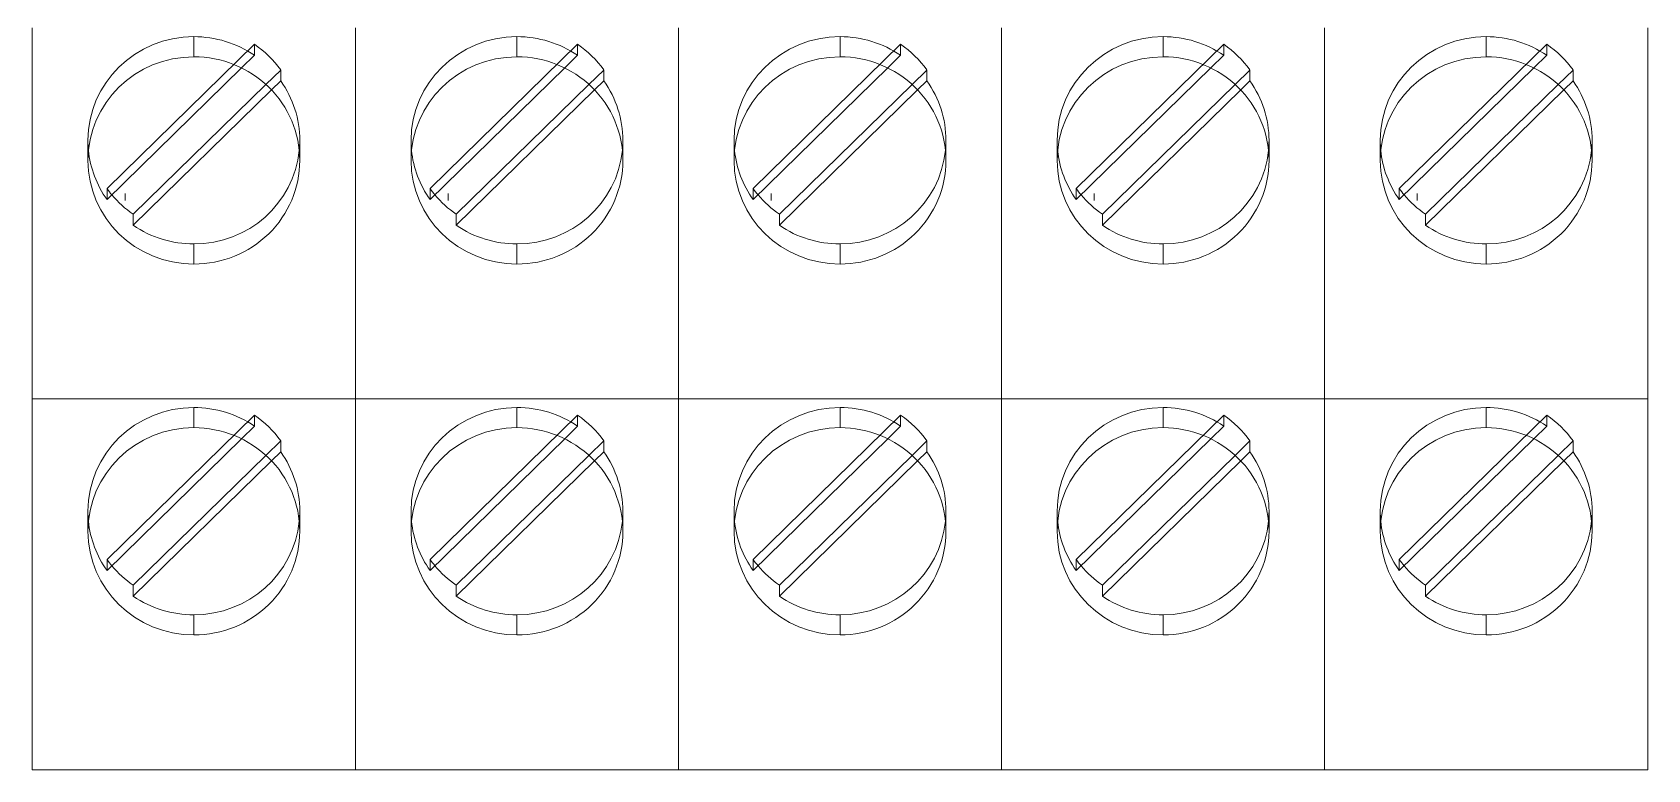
# Model space of a CAD drawing. Header units: millimetres. Extents: x 4137 to 6698, y 1400 to 3585.
# Drawn here: x 6271.55 to 6302.05, y 2748.77 to 2762.69 of the extents above; entities that cross this region are included whole.
import ezdxf

# ---------------------------------------------------------------- set-up
doc = ezdxf.new("R2010")
doc.units = ezdxf.units.MM
doc.layers.add('000-PI-ORMAR', color=2, linetype='Continuous')

msp = doc.modelspace()

# ---------------------------------------------------------------- linework, layer by layer
at = {"layer": '000-PI-ORMAR', "color": 0, "linetype": 'ByBlock', "lineweight": 0}
for p, q in [((6271.548, 2762.224), (6271.548, 2762.768)), ((6271.548, 2762.224), (6271.548, 2762.768)), ((6277.648, 2762.224), (6277.648, 2762.768)), ((6277.648, 2762.224), (6277.648, 2762.768)), ((6277.648, 2762.224), (6277.648, 2762.768)), ((6277.648, 2762.224), (6277.648, 2762.768)), ((6283.748, 2762.224), (6283.748, 2762.768)), ((6283.748, 2762.224), (6283.748, 2762.768)), ((6283.748, 2762.224), (6283.748, 2762.768)), ((6283.748, 2762.224), (6283.748, 2762.768)), ((6289.848, 2762.224), (6289.848, 2762.768)), ((6289.848, 2762.224), (6289.848, 2762.768)), ((6289.848, 2762.224), (6289.848, 2762.768)), ((6289.848, 2762.224), (6289.848, 2762.768)), ((6295.948, 2762.224), (6295.948, 2762.768)), ((6295.948, 2762.224), (6295.948, 2762.768)), ((6295.948, 2762.224), (6295.948, 2762.768)), ((6295.948, 2762.224), (6295.948, 2762.768)), ((6302.048, 2762.224), (6302.048, 2762.768)), ((6302.048, 2762.224), (6302.048, 2762.768)), ((6272.958, 2759.735), (6275.743, 2762.459)), ((6274.598, 2762.603), (6274.598, 2762.224)), ((6275.743, 2762.459), (6275.743, 2762.251)), ((6279.058, 2759.735), (6281.843, 2762.459)), ((6280.698, 2762.603), (6280.698, 2762.224)), ((6281.843, 2762.459), (6281.843, 2762.251)), ((6285.158, 2759.735), (6287.943, 2762.459)), ((6286.798, 2762.603), (6286.798, 2762.224)), ((6287.943, 2762.459), (6287.943, 2762.251)), ((6291.258, 2759.735), (6294.043, 2762.459)), ((6292.898, 2762.603), (6292.898, 2762.224)), ((6294.043, 2762.459), (6294.043, 2762.251)), ((6297.358, 2759.735), (6300.143, 2762.459)), ((6298.998, 2762.603), (6298.998, 2762.224)), ((6300.143, 2762.459), (6300.143, 2762.251)), ((6271.548, 2755.768), (6271.548, 2762.224)), ((6271.548, 2755.768), (6271.548, 2762.224)), ((6275.5, 2762.013), (6275.743, 2762.251)), ((6277.648, 2755.768), (6277.648, 2762.224)), ((6277.648, 2755.768), (6277.648, 2762.224)), ((6277.648, 2755.768), (6277.648, 2762.224)), ((6277.648, 2755.768), (6277.648, 2762.224)), ((6281.6, 2762.013), (6281.843, 2762.251)), ((6283.748, 2755.768), (6283.748, 2762.224)), ((6283.748, 2755.768), (6283.748, 2762.224)), ((6283.748, 2755.768), (6283.748, 2762.224)), ((6283.748, 2755.768), (6283.748, 2762.224)), ((6287.7, 2762.013), (6287.943, 2762.251)), ((6289.848, 2755.768), (6289.848, 2762.224)), ((6289.848, 2755.768), (6289.848, 2762.224)), ((6289.848, 2755.768), (6289.848, 2762.224)), ((6289.848, 2755.768), (6289.848, 2762.224)), ((6293.8, 2762.013), (6294.043, 2762.251)), ((6295.948, 2755.768), (6295.948, 2762.224)), ((6295.948, 2755.768), (6295.948, 2762.224)), ((6295.948, 2755.768), (6295.948, 2762.224)), ((6295.948, 2755.768), (6295.948, 2762.224)), ((6299.9, 2762.013), (6300.143, 2762.251)), ((6302.048, 2755.768), (6302.048, 2762.224)), ((6302.048, 2755.768), (6302.048, 2762.224)), ((6272.958, 2759.527), (6275.5, 2762.013)), ((6276.238, 2761.974), (6275.958, 2761.701)), ((6276.238, 2761.974), (6276.238, 2761.767)), ((6279.058, 2759.527), (6281.6, 2762.013)), ((6282.338, 2761.974), (6282.058, 2761.701)), ((6282.338, 2761.974), (6282.338, 2761.767)), ((6285.158, 2759.527), (6287.7, 2762.013)), ((6288.438, 2761.974), (6288.158, 2761.701)), ((6288.438, 2761.974), (6288.438, 2761.767)), ((6291.258, 2759.527), (6293.8, 2762.013)), ((6294.538, 2761.974), (6294.258, 2761.701)), ((6294.538, 2761.974), (6294.538, 2761.767)), ((6297.358, 2759.527), (6299.9, 2762.013)), ((6300.638, 2761.974), (6300.358, 2761.701)), ((6300.638, 2761.974), (6300.638, 2761.767)), ((6275.958, 2761.701), (6273.453, 2759.251)), ((6276.064, 2761.597), (6273.453, 2759.043)), ((6276.238, 2761.767), (6276.064, 2761.597)), ((6282.058, 2761.701), (6279.553, 2759.251)), ((6282.164, 2761.597), (6279.553, 2759.043)), ((6282.338, 2761.767), (6282.164, 2761.597)), ((6288.158, 2761.701), (6285.653, 2759.251)), ((6288.264, 2761.597), (6285.653, 2759.043)), ((6288.438, 2761.767), (6288.264, 2761.597)), ((6294.258, 2761.701), (6291.753, 2759.251)), ((6294.364, 2761.597), (6291.753, 2759.043)), ((6294.538, 2761.767), (6294.364, 2761.597)), ((6300.358, 2761.701), (6297.853, 2759.251)), ((6300.464, 2761.597), (6297.853, 2759.043)), ((6300.638, 2761.767), (6300.464, 2761.597)), ((6272.598, 2760.267), (6272.598, 2760.647)), ((6276.598, 2760.267), (6276.598, 2760.647)), ((6278.698, 2760.267), (6278.698, 2760.647)), ((6282.698, 2760.267), (6282.698, 2760.647)), ((6284.798, 2760.267), (6284.798, 2760.647)), ((6288.798, 2760.267), (6288.798, 2760.647)), ((6290.898, 2760.267), (6290.898, 2760.647)), ((6294.898, 2760.267), (6294.898, 2760.647)), ((6296.998, 2760.267), (6296.998, 2760.647)), ((6300.998, 2760.267), (6300.998, 2760.647)), ((6272.958, 2759.735), (6272.958, 2759.527)), ((6273.298, 2759.514), (6273.298, 2759.642)), ((6279.058, 2759.735), (6279.058, 2759.527)), ((6279.398, 2759.514), (6279.398, 2759.642)), ((6285.158, 2759.735), (6285.158, 2759.527)), ((6285.498, 2759.514), (6285.498, 2759.642)), ((6291.258, 2759.735), (6291.258, 2759.527)), ((6291.598, 2759.514), (6291.598, 2759.642)), ((6297.358, 2759.735), (6297.358, 2759.527)), ((6297.698, 2759.514), (6297.698, 2759.642)), ((6273.453, 2759.251), (6273.453, 2759.043)), ((6279.553, 2759.251), (6279.553, 2759.043)), ((6285.653, 2759.251), (6285.653, 2759.043)), ((6291.753, 2759.251), (6291.753, 2759.043)), ((6297.853, 2759.251), (6297.853, 2759.043)), ((6274.598, 2758.69), (6274.598, 2758.311)), ((6280.698, 2758.69), (6280.698, 2758.311)), ((6286.798, 2758.69), (6286.798, 2758.311)), ((6292.898, 2758.69), (6292.898, 2758.311)), ((6298.998, 2758.69), (6298.998, 2758.311)), ((6277.648, 2755.768), (6277.648, 2757.783)), ((6277.648, 2755.768), (6277.648, 2757.783)), ((6283.748, 2755.768), (6283.748, 2757.783)), ((6283.748, 2755.768), (6283.748, 2757.783)), ((6289.848, 2755.768), (6289.848, 2757.783)), ((6289.848, 2755.768), (6289.848, 2757.783)), ((6295.948, 2755.768), (6295.948, 2757.783)), ((6295.948, 2755.768), (6295.948, 2757.783)), ((6302.048, 2755.768), (6302.048, 2757.783)), ((6302.048, 2755.768), (6302.048, 2757.783)), ((6271.548, 2755.224), (6271.548, 2755.768)), ((6271.548, 2755.768), (6271.548, 2755.768)), ((6277.648, 2755.768), (6271.548, 2755.768)), ((6271.548, 2755.224), (6271.548, 2755.768)), ((6271.548, 2755.768), (6271.548, 2755.768)), ((6277.648, 2755.768), (6277.648, 2755.768)), ((6277.648, 2755.224), (6277.648, 2755.768)), ((6277.648, 2755.768), (6277.648, 2755.768)), ((6277.648, 2755.224), (6277.648, 2755.768)), ((6277.648, 2755.224), (6277.648, 2755.768)), ((6277.648, 2755.768), (6277.648, 2755.768)), ((6283.748, 2755.768), (6277.648, 2755.768)), ((6277.648, 2755.224), (6277.648, 2755.768)), ((6277.648, 2755.768), (6277.648, 2755.768)), ((6283.748, 2755.768), (6283.748, 2755.768)), ((6283.748, 2755.224), (6283.748, 2755.768)), ((6283.748, 2755.768), (6283.748, 2755.768)), ((6283.748, 2755.224), (6283.748, 2755.768)), ((6283.748, 2755.224), (6283.748, 2755.768)), ((6283.748, 2755.768), (6283.748, 2755.768)), ((6289.848, 2755.768), (6283.748, 2755.768)), ((6283.748, 2755.224), (6283.748, 2755.768)), ((6283.748, 2755.768), (6283.748, 2755.768)), ((6289.848, 2755.768), (6289.848, 2755.768)), ((6289.848, 2755.224), (6289.848, 2755.768)), ((6289.848, 2755.768), (6289.848, 2755.768)), ((6289.848, 2755.224), (6289.848, 2755.768)), ((6289.848, 2755.224), (6289.848, 2755.768)), ((6289.848, 2755.768), (6289.848, 2755.768)), ((6295.948, 2755.768), (6289.848, 2755.768)), ((6289.848, 2755.224), (6289.848, 2755.768)), ((6289.848, 2755.768), (6289.848, 2755.768)), ((6295.948, 2755.768), (6295.948, 2755.768)), ((6295.948, 2755.224), (6295.948, 2755.768)), ((6295.948, 2755.768), (6295.948, 2755.768)), ((6295.948, 2755.224), (6295.948, 2755.768)), ((6295.948, 2755.224), (6295.948, 2755.768)), ((6295.948, 2755.768), (6295.948, 2755.768)), ((6302.048, 2755.768), (6295.948, 2755.768)), ((6295.948, 2755.224), (6295.948, 2755.768)), ((6295.948, 2755.768), (6295.948, 2755.768)), ((6302.048, 2755.768), (6302.048, 2755.768)), ((6302.048, 2755.224), (6302.048, 2755.768)), ((6302.048, 2755.768), (6302.048, 2755.768)), ((6302.048, 2755.224), (6302.048, 2755.768)), ((6272.958, 2752.735), (6275.743, 2755.459)), ((6274.598, 2755.224), (6274.598, 2755.603)), ((6275.743, 2755.251), (6275.743, 2755.459)), ((6279.058, 2752.735), (6281.843, 2755.459)), ((6280.698, 2755.224), (6280.698, 2755.603)), ((6281.843, 2755.251), (6281.843, 2755.459)), ((6285.158, 2752.735), (6287.943, 2755.459)), ((6286.798, 2755.224), (6286.798, 2755.603)), ((6287.943, 2755.251), (6287.943, 2755.459)), ((6291.258, 2752.735), (6294.043, 2755.459)), ((6292.898, 2755.224), (6292.898, 2755.603)), ((6294.043, 2755.251), (6294.043, 2755.459)), ((6297.358, 2752.735), (6300.143, 2755.459)), ((6298.998, 2755.224), (6298.998, 2755.603)), ((6300.143, 2755.251), (6300.143, 2755.459)), ((6271.548, 2748.768), (6271.548, 2755.224)), ((6271.548, 2748.768), (6271.548, 2755.224)), ((6275.743, 2755.251), (6275.5, 2755.013)), ((6277.648, 2748.768), (6277.648, 2755.224)), ((6277.648, 2748.768), (6277.648, 2755.224)), ((6277.648, 2748.768), (6277.648, 2755.224)), ((6277.648, 2748.768), (6277.648, 2755.224)), ((6281.843, 2755.251), (6281.6, 2755.013)), ((6283.748, 2748.768), (6283.748, 2755.224)), ((6283.748, 2748.768), (6283.748, 2755.224)), ((6283.748, 2748.768), (6283.748, 2755.224)), ((6283.748, 2748.768), (6283.748, 2755.224)), ((6287.943, 2755.251), (6287.7, 2755.013)), ((6289.848, 2748.768), (6289.848, 2755.224)), ((6289.848, 2748.768), (6289.848, 2755.224)), ((6289.848, 2748.768), (6289.848, 2755.224)), ((6289.848, 2748.768), (6289.848, 2755.224)), ((6294.043, 2755.251), (6293.8, 2755.013)), ((6295.948, 2748.768), (6295.948, 2755.224)), ((6295.948, 2748.768), (6295.948, 2755.224)), ((6295.948, 2748.768), (6295.948, 2755.224)), ((6295.948, 2748.768), (6295.948, 2755.224)), ((6300.143, 2755.251), (6299.9, 2755.013)), ((6302.048, 2748.768), (6302.048, 2755.224)), ((6302.048, 2748.768), (6302.048, 2755.224)), ((6275.5, 2755.013), (6272.958, 2752.527)), ((6276.238, 2754.974), (6275.958, 2754.701)), ((6276.064, 2754.597), (6276.238, 2754.767)), ((6276.238, 2754.767), (6276.238, 2754.974)), ((6281.6, 2755.013), (6279.058, 2752.527)), ((6282.338, 2754.974), (6282.058, 2754.701)), ((6282.164, 2754.597), (6282.338, 2754.767)), ((6282.338, 2754.767), (6282.338, 2754.974)), ((6287.7, 2755.013), (6285.158, 2752.527)), ((6288.438, 2754.974), (6288.158, 2754.701)), ((6288.264, 2754.597), (6288.438, 2754.767)), ((6288.438, 2754.767), (6288.438, 2754.974)), ((6293.8, 2755.013), (6291.258, 2752.527)), ((6294.538, 2754.974), (6294.258, 2754.701)), ((6294.364, 2754.597), (6294.538, 2754.767)), ((6294.538, 2754.767), (6294.538, 2754.974)), ((6299.9, 2755.013), (6297.358, 2752.527)), ((6300.638, 2754.974), (6300.358, 2754.701)), ((6300.464, 2754.597), (6300.638, 2754.767)), ((6300.638, 2754.767), (6300.638, 2754.974)), ((6275.958, 2754.701), (6273.453, 2752.251)), ((6273.453, 2752.043), (6276.064, 2754.597)), ((6282.058, 2754.701), (6279.553, 2752.251)), ((6279.553, 2752.043), (6282.164, 2754.597)), ((6288.158, 2754.701), (6285.653, 2752.251)), ((6285.653, 2752.043), (6288.264, 2754.597)), ((6294.258, 2754.701), (6291.753, 2752.251)), ((6291.753, 2752.043), (6294.364, 2754.597)), ((6300.358, 2754.701), (6297.853, 2752.251)), ((6297.853, 2752.043), (6300.464, 2754.597)), ((6272.598, 2753.647), (6272.598, 2753.267)), ((6276.598, 2753.647), (6276.598, 2753.267)), ((6278.698, 2753.647), (6278.698, 2753.267)), ((6282.698, 2753.647), (6282.698, 2753.267)), ((6284.798, 2753.647), (6284.798, 2753.267)), ((6288.798, 2753.647), (6288.798, 2753.267)), ((6290.898, 2753.647), (6290.898, 2753.267)), ((6294.898, 2753.647), (6294.898, 2753.267)), ((6296.998, 2753.647), (6296.998, 2753.267)), ((6300.998, 2753.647), (6300.998, 2753.267)), ((6272.958, 2752.527), (6272.958, 2752.735)), ((6279.058, 2752.527), (6279.058, 2752.735)), ((6285.158, 2752.527), (6285.158, 2752.735)), ((6291.258, 2752.527), (6291.258, 2752.735)), ((6297.358, 2752.527), (6297.358, 2752.735)), ((6273.453, 2752.043), (6273.453, 2752.251)), ((6279.553, 2752.043), (6279.553, 2752.251)), ((6285.653, 2752.043), (6285.653, 2752.251)), ((6291.753, 2752.043), (6291.753, 2752.251)), ((6297.853, 2752.043), (6297.853, 2752.251)), ((6274.598, 2751.311), (6274.598, 2751.69)), ((6280.698, 2751.311), (6280.698, 2751.69)), ((6286.798, 2751.311), (6286.798, 2751.69)), ((6292.898, 2751.311), (6292.898, 2751.69)), ((6298.998, 2751.311), (6298.998, 2751.69)), ((6271.548, 2748.768), (6271.548, 2748.768)), ((6271.548, 2748.768), (6271.548, 2748.768)), ((6277.648, 2748.768), (6271.548, 2748.768)), ((6271.548, 2748.768), (6271.548, 2748.768)), ((6271.548, 2748.768), (6271.548, 2748.768)), ((6277.648, 2748.768), (6271.548, 2748.768)), ((6277.648, 2748.768), (6277.648, 2748.768)), ((6277.648, 2748.768), (6277.648, 2748.768)), ((6277.648, 2748.768), (6277.648, 2748.768)), ((6277.648, 2748.768), (6277.648, 2748.768)), ((6277.648, 2748.768), (6277.648, 2748.768)), ((6277.648, 2748.768), (6277.648, 2748.768)), ((6283.748, 2748.768), (6277.648, 2748.768)), ((6277.648, 2748.768), (6277.648, 2748.768)), ((6277.648, 2748.768), (6277.648, 2748.768)), ((6283.748, 2748.768), (6277.648, 2748.768)), ((6283.748, 2748.768), (6283.748, 2748.768)), ((6283.748, 2748.768), (6283.748, 2748.768)), ((6283.748, 2748.768), (6283.748, 2748.768)), ((6283.748, 2748.768), (6283.748, 2748.768)), ((6283.748, 2748.768), (6283.748, 2748.768)), ((6283.748, 2748.768), (6283.748, 2748.768)), ((6289.848, 2748.768), (6283.748, 2748.768)), ((6283.748, 2748.768), (6283.748, 2748.768)), ((6283.748, 2748.768), (6283.748, 2748.768)), ((6289.848, 2748.768), (6283.748, 2748.768)), ((6289.848, 2748.768), (6289.848, 2748.768)), ((6289.848, 2748.768), (6289.848, 2748.768)), ((6289.848, 2748.768), (6289.848, 2748.768)), ((6289.848, 2748.768), (6289.848, 2748.768)), ((6289.848, 2748.768), (6289.848, 2748.768)), ((6289.848, 2748.768), (6289.848, 2748.768)), ((6295.948, 2748.768), (6289.848, 2748.768)), ((6289.848, 2748.768), (6289.848, 2748.768)), ((6289.848, 2748.768), (6289.848, 2748.768)), ((6295.948, 2748.768), (6289.848, 2748.768)), ((6295.948, 2748.768), (6295.948, 2748.768)), ((6295.948, 2748.768), (6295.948, 2748.768)), ((6295.948, 2748.768), (6295.948, 2748.768)), ((6295.948, 2748.768), (6295.948, 2748.768)), ((6295.948, 2748.768), (6295.948, 2748.768)), ((6295.948, 2748.768), (6295.948, 2748.768)), ((6302.048, 2748.768), (6295.948, 2748.768)), ((6295.948, 2748.768), (6295.948, 2748.768)), ((6295.948, 2748.768), (6295.948, 2748.768)), ((6302.048, 2748.768), (6295.948, 2748.768)), ((6302.048, 2748.768), (6302.048, 2748.768)), ((6302.048, 2748.768), (6302.048, 2748.768)), ((6302.048, 2748.768), (6302.048, 2748.768)), ((6302.048, 2748.768), (6302.048, 2748.768))]:
    msp.add_line(p, q, dxfattribs=at)
for centre, start_param, end_param in [((6274.598, 2760.647), -1.570796, 0), ((6274.598, 2760.647), -2.180289, -1.570796), ((6274.598, 2760.855), -2.5321, -2.180289), ((6280.698, 2760.647), -1.570796, 0), ((6280.698, 2760.647), -2.180289, -1.570796), ((6280.698, 2760.855), -2.5321, -2.180289), ((6286.798, 2760.647), -1.570796, 0), ((6286.798, 2760.647), -2.180289, -1.570796), ((6286.798, 2760.855), -2.5321, -2.180289), ((6292.898, 2760.647), -1.570796, 0), ((6292.898, 2760.647), -2.180289, -1.570796), ((6292.898, 2760.855), -2.5321, -2.180289), ((6298.998, 2760.647), -1.570796, 0), ((6298.998, 2760.647), -2.180289, -1.570796), ((6298.998, 2760.855), -2.5321, -2.180289), ((6274.598, 2760.267), -1.570796, 0), ((6274.598, 2760.267), -3.141593, -1.570796), ((6280.698, 2760.267), -1.570796, 0), ((6280.698, 2760.267), -3.141593, -1.570796), ((6286.798, 2760.267), -1.570796, 0), ((6286.798, 2760.267), -3.141593, -1.570796), ((6292.898, 2760.267), -1.570796, 0), ((6292.898, 2760.267), -3.141593, -1.570796), ((6298.998, 2760.267), -1.570796, 0), ((6298.998, 2760.267), -3.141593, -1.570796), ((6274.598, 2760.647), 3.141593, 3.751085), ((6280.698, 2760.647), 3.141593, 3.751085), ((6286.798, 2760.647), 3.141593, 3.751085), ((6292.898, 2760.647), 3.141593, 3.751085), ((6298.998, 2760.647), 3.141593, 3.751085), ((6274.598, 2760.647), 0, 0.097132), ((6274.598, 2760.647), 3.044461, 3.141593), ((6280.698, 2760.647), 0, 0.097132), ((6280.698, 2760.647), 3.044461, 3.141593), ((6286.798, 2760.647), 0, 0.097132), ((6286.798, 2760.647), 3.044461, 3.141593), ((6292.898, 2760.647), 0, 0.097132), ((6292.898, 2760.647), 3.044461, 3.141593), ((6298.998, 2760.647), 0, 0.097132), ((6298.998, 2760.647), 3.044461, 3.141593), ((6274.598, 2760.267), 0, 1.570796), ((6274.598, 2760.647), 0.097132, 0.609492), ((6274.598, 2760.647), 1.570796, 3.044461), ((6274.598, 2760.267), 1.570796, 3.141593), ((6280.698, 2760.267), 0, 1.570796), ((6280.698, 2760.647), 0.097132, 0.609492), ((6280.698, 2760.647), 1.570796, 3.044461), ((6280.698, 2760.267), 1.570796, 3.141593), ((6286.798, 2760.267), 0, 1.570796), ((6286.798, 2760.647), 0.097132, 0.609492), ((6286.798, 2760.647), 1.570796, 3.044461), ((6286.798, 2760.267), 1.570796, 3.141593), ((6292.898, 2760.267), 0, 1.570796), ((6292.898, 2760.647), 0.097132, 0.609492), ((6292.898, 2760.647), 1.570796, 3.044461), ((6292.898, 2760.267), 1.570796, 3.141593), ((6298.998, 2760.267), 0, 1.570796), ((6298.998, 2760.647), 0.097132, 0.609492), ((6298.998, 2760.647), 1.570796, 3.044461), ((6298.998, 2760.267), 1.570796, 3.141593), ((6274.598, 2760.855), 0.609492, 0.685382), ((6280.698, 2760.855), 0.609492, 0.685382), ((6286.798, 2760.855), 0.609492, 0.685382), ((6292.898, 2760.855), 0.609492, 0.685382), ((6298.998, 2760.855), 0.609492, 0.685382), ((6274.598, 2760.855), 0.685382, 0.961304), ((6280.698, 2760.855), 0.685382, 0.961304), ((6286.798, 2760.855), 0.685382, 0.961304), ((6292.898, 2760.855), 0.685382, 0.961304), ((6298.998, 2760.855), 0.685382, 0.961304), ((6274.598, 2760.647), 0.961304, 1.570796), ((6280.698, 2760.647), 0.961304, 1.570796), ((6286.798, 2760.647), 0.961304, 1.570796), ((6292.898, 2760.647), 0.961304, 1.570796), ((6298.998, 2760.647), 0.961304, 1.570796), ((6274.598, 2753.647), -1.570796, 0), ((6274.598, 2753.647), -2.180289, -1.570796), ((6274.598, 2753.855), -2.5321, -2.180289), ((6280.698, 2753.647), -1.570796, 0), ((6280.698, 2753.647), -2.180289, -1.570796), ((6280.698, 2753.855), -2.5321, -2.180289), ((6286.798, 2753.647), -1.570796, 0), ((6286.798, 2753.647), -2.180289, -1.570796), ((6286.798, 2753.855), -2.5321, -2.180289), ((6292.898, 2753.647), -1.570796, 0), ((6292.898, 2753.647), -2.180289, -1.570796), ((6292.898, 2753.855), -2.5321, -2.180289), ((6298.998, 2753.647), -1.570796, 0), ((6298.998, 2753.647), -2.180289, -1.570796), ((6298.998, 2753.855), -2.5321, -2.180289), ((6274.598, 2753.267), -1.570796, 0), ((6274.598, 2753.267), -3.141593, -1.570796), ((6280.698, 2753.267), -1.570796, 0), ((6280.698, 2753.267), -3.141593, -1.570796), ((6286.798, 2753.267), -1.570796, 0), ((6286.798, 2753.267), -3.141593, -1.570796), ((6292.898, 2753.267), -1.570796, 0), ((6292.898, 2753.267), -3.141593, -1.570796), ((6298.998, 2753.267), -1.570796, 0), ((6298.998, 2753.267), -3.141593, -1.570796), ((6274.598, 2753.647), -3.141593, -2.5321), ((6280.698, 2753.647), -3.141593, -2.5321), ((6286.798, 2753.647), -3.141593, -2.5321), ((6292.898, 2753.647), -3.141593, -2.5321), ((6298.998, 2753.647), -3.141593, -2.5321), ((6274.598, 2753.647), 0, 0.097132), ((6274.598, 2753.647), 3.044461, 3.141593), ((6280.698, 2753.647), 0, 0.097132), ((6280.698, 2753.647), 3.044461, 3.141593), ((6286.798, 2753.647), 0, 0.097132), ((6286.798, 2753.647), 3.044461, 3.141593), ((6292.898, 2753.647), 0, 0.097132), ((6292.898, 2753.647), 3.044461, 3.141593), ((6298.998, 2753.647), 0, 0.097132), ((6298.998, 2753.647), 3.044461, 3.141593), ((6274.598, 2753.267), 0, 1.570796), ((6274.598, 2753.647), 0.097132, 0.609492), ((6274.598, 2753.647), 1.570796, 3.044461), ((6274.598, 2753.267), 1.570796, 3.141593), ((6280.698, 2753.267), 0, 1.570796), ((6280.698, 2753.647), 0.097132, 0.609492), ((6280.698, 2753.647), 1.570796, 3.044461), ((6280.698, 2753.267), 1.570796, 3.141593), ((6286.798, 2753.267), 0, 1.570796), ((6286.798, 2753.647), 0.097132, 0.609492), ((6286.798, 2753.647), 1.570796, 3.044461), ((6286.798, 2753.267), 1.570796, 3.141593), ((6292.898, 2753.267), 0, 1.570796), ((6292.898, 2753.647), 0.097132, 0.609492), ((6292.898, 2753.647), 1.570796, 3.044461), ((6292.898, 2753.267), 1.570796, 3.141593), ((6298.998, 2753.267), 0, 1.570796), ((6298.998, 2753.647), 0.097132, 0.609492), ((6298.998, 2753.647), 1.570796, 3.044461), ((6298.998, 2753.267), 1.570796, 3.141593), ((6274.598, 2753.855), 0.609492, 0.685382), ((6280.698, 2753.855), 0.609492, 0.685382), ((6286.798, 2753.855), 0.609492, 0.685382), ((6292.898, 2753.855), 0.609492, 0.685382), ((6298.998, 2753.855), 0.609492, 0.685382), ((6274.598, 2753.855), 0.685382, 0.961304), ((6280.698, 2753.855), 0.685382, 0.961304), ((6286.798, 2753.855), 0.685382, 0.961304), ((6292.898, 2753.855), 0.685382, 0.961304), ((6298.998, 2753.855), 0.685382, 0.961304), ((6274.598, 2753.647), 0.961304, 1.570796), ((6280.698, 2753.647), 0.961304, 1.570796), ((6286.798, 2753.647), 0.961304, 1.570796), ((6292.898, 2753.647), 0.961304, 1.570796), ((6298.998, 2753.647), 0.961304, 1.570796)]:
    msp.add_ellipse(centre, major_axis=(-2, 0), ratio=0.978148, start_param=start_param, end_param=end_param, dxfattribs=at)

doc.saveas('drawing.dxf')
